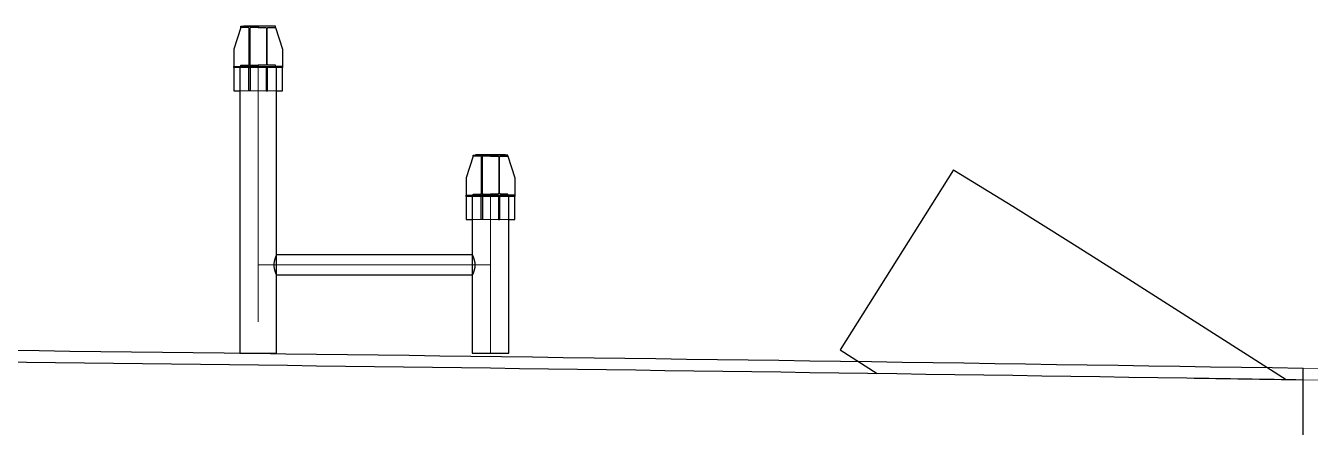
# Model space of a CAD drawing. Extents: x 1767995 to 4174245, y 542814 to 862564.
# Drawn here: x 3024677 to 3046798, y 664266 to 671182 of the extents above; entities that cross this region are included whole.
import ezdxf

# ---------------------------------------------------------------- set-up
doc = ezdxf.new("R2010")
doc.units = 0
doc.header["$LTSCALE"] = 3500
doc.linetypes.add('CENTER', pattern=[2, 1.25, -0.25, 0.25, -0.25])
doc.linetypes.add('DASHED', pattern=[0.75, 0.5, -0.25])
for name, color, linetype, lineweight in [('1粗实线', 1, 'Continuous', 30), ('3中心线', 6, 'CENTER', 18), ('4虚线', 2, 'DASHED', 18), ('6标注线', 7, 'Continuous', 13), ('文字', 7, 'Continuous', 15), ('桥 构造粗实', 1, 'Continuous', 30), ('细实线', 7, 'Continuous', 15)]:
    doc.layers.add(name, color=color, linetype=linetype, lineweight=lineweight)

# ---------------------------------------------------------------- blocks, each defined once
blk = doc.blocks.new('gdfgdfg')
at = {"layer": '细实线'}
for centre in [(280310, -5960029), (280310, -5960229)]:
    blk.add_arc(centre, 6000000, 88.9645624, 89.1026041, dxfattribs=at)
blk = doc.blocks.new('werwerer')
at = {"layer": '1粗实线', "elevation": 0}
for points in [[(193795, 41794, 0.464316), (193777, 41816), (193651, 41816), (193531, 41444), (193531, 41144), (193651, 41144), (193651, 41164), (193777, 41164, 0.464316), (193795, 41186)], [(193951, 41144), (193651, 41144), (193651, 41164), (193777, 41164, 0.414214), (193795, 41182), (193795, 41798, 0.414214), (193777, 41816), (193651, 41816), (193651, 41836), (193951, 41836), (193951, 41816), (193826, 41816, 0.414214), (193808, 41798), (193808, 41182, 0.414214), (193826, 41164), (193951, 41164)], [(193951, 41144), (194251, 41144), (194251, 41164), (194126, 41164, -0.414214), (194108, 41182), (194108, 41798, -0.414214), (194126, 41816), (194251, 41816), (194251, 41836), (193951, 41836), (193951, 41816), (194077, 41816, -0.414214), (194095, 41798), (194095, 41182, -0.414214), (194077, 41164), (193951, 41164)], [(194108, 41794, -0.464316), (194126, 41816), (194251, 41816), (194371, 41444), (194371, 41144), (194251, 41144), (194251, 41164), (194126, 41164, -0.464316), (194108, 41186)]]:
    blk.add_lwpolyline(points, format="xyb", close=True, dxfattribs=at)
blk.add_lwpolyline([(193701, 41846), (194201, 41846), (194201, 41836), (193701, 41836)], close=True, dxfattribs=at)

msp = doc.modelspace()

# ---------------------------------------------------------------- linework, layer by layer
at = {"layer": '1粗实线', "ltscale": 4}
for p, q in [((3028261.2, 670459.6, 0), (3028261.2, 670479.6, 0)), ((3028261.2, 670479.6, 0), (3029101.2, 670479.6, 0)), ((3029101.2, 670459.6, 0), (3028261.2, 670459.6, 0)), ((3028520.2, 670459.6, 0), (3028542.2, 670459.6, 0)), ((3028520.2, 670059.6, 0), (3028520.2, 670459.6, 0)), ((3028542.2, 670459.6, 0), (3028542.2, 670059.6, 0)), ((3028842.2, 670459.6, 0), (3028820.2, 670459.6, 0)), ((3028820.2, 670459.6, 0), (3028820.2, 670059.6, 0)), ((3028842.2, 670059.6, 0), (3028842.2, 670459.6, 0)), ((3029101.2, 670479.6, 0), (3029101.2, 670459.6, 0)), ((3028542.2, 670059.6, 0), (3028520.2, 670059.6, 0)), ((3028820.2, 670059.6, 0), (3028842.2, 670059.6, 0)), ((3032261.2, 668242.7, -0.1), (3032261.2, 668262.7, -0.1)), ((3032261.2, 668262.7, -0.1), (3033101.2, 668262.7, -0.1)), ((3033101.2, 668242.7, -0.1), (3032261.2, 668242.7, -0.1)), ((3032520.2, 667842.7, -0.1), (3032520.2, 668242.7, -0.1)), ((3032542.2, 668242.7, -0.1), (3032542.2, 667842.7, -0.1)), ((3032842.2, 668242.7, -0.1), (3032820.2, 668242.7, -0.1)), ((3032820.2, 668242.7, -0.1), (3032820.2, 667842.7, -0.1)), ((3032842.2, 667842.7, -0.1), (3032842.2, 668242.7, -0.1)), ((3033101.2, 668262.7, -0.1), (3033101.2, 668242.7, -0.1)), ((3032820.2, 667842.7, -0.1), (3032842.2, 667842.7, -0.1))]:
    msp.add_line(p, q, dxfattribs=at)
at = {"layer": '1粗实线'}
for p, q in [((3029101.2, 670459.6, 0), (3028261.2, 670459.6, 0)), ((3028261.2, 670459.6, 0), (3028261.2, 670059.6, 0)), ((3029101.2, 670059.6, 0), (3029101.2, 670459.6, 0)), ((3028261.2, 670059.6, 0), (3028366.2, 670059.6, 0)), ((3028996.2, 670059.6, 0), (3029101.2, 670059.6, 0)), ((3033101.2, 668242.7, -0.1), (3032261.2, 668242.7, -0.1)), ((3032261.2, 668242.7, -0.1), (3032261.2, 667842.7, -0.1)), ((3033101.2, 667842.7, -0.1), (3033101.2, 668242.7, -0.1)), ((3032261.2, 667842.7, -0.1), (3032366.2, 667842.7, -0.1)), ((3032996.2, 667842.7, -0.1), (3033101.2, 667842.7, -0.1)), ((3032366.2, 667236.6, 0.1), (3028996.2, 667236.6, -0.1)), ((3032366.2, 666885.6, 0.1), (3028996.2, 666885.6, -0.1)), ((3046672.8, 662705.1), (3046672.8, 665285.1))]:
    msp.add_line(p, q, dxfattribs=at)
for points, elevation in [([(3028996.2, 665542.2), (3028996.2, 670459.6), (3028366.2, 670459.6), (3028366.2, 665542.2), (3028996.2, 665542.2)], -0.1), ([(3032996.2, 665542.2), (3032996.2, 668242.7), (3032366.2, 668242.7), (3032366.2, 665542.2), (3032996.2, 665542.2)], -0.1), ([(3028996.2, 667236.6), (3028996.1, 667236.5), (3028995.9, 667236.1), (3028995.6, 667235.4), (3028995.1, 667234.5), (3028994.6, 667233.3), (3028993.8, 667231.8), (3028993, 667230), (3028992.1, 667228), (3028991, 667225.8), (3028989.9, 667223.3), (3028988.6, 667220.5), (3028987.3, 667217.5), (3028985.8, 667214.3), (3028984.3, 667210.8), (3028982.7, 667207.1), (3028981.1, 667203.1), (3028979.4, 667199), (3028977.7, 667194.6), (3028975.9, 667190), (3028974.1, 667185.2), (3028972.3, 667180.3), (3028970.5, 667175.1), (3028968.8, 667169.8), (3028967, 667164.3), (3028965.3, 667158.6), (3028963.6, 667152.8), (3028962, 667146.9), (3028960.5, 667140.8), (3028959, 667134.6), (3028957.6, 667128.3), (3028956.3, 667121.9), (3028955.2, 667115.4), (3028954.1, 667108.8), (3028953.2, 667102.1), (3028952.4, 667095.4), (3028951.7, 667088.6), (3028951.2, 667081.8), (3028950.8, 667074.9), (3028950.6, 667068), (3028950.5, 667061.1), (3028950.6, 667054.2), (3028950.8, 667047.4), (3028951.2, 667040.5), (3028951.7, 667033.7), (3028952.4, 667026.9), (3028953.2, 667020.2), (3028954.1, 667013.5), (3028955.2, 667006.9), (3028956.3, 667000.4), (3028957.6, 666994), (3028959, 666987.7), (3028960.5, 666981.5), (3028962, 666975.4), (3028963.6, 666969.4), (3028965.3, 666963.6), (3028967, 666958), (3028968.8, 666952.5), (3028970.5, 666947.2), (3028972.3, 666942), (3028974.1, 666937), (3028975.9, 666932.3), (3028977.7, 666927.7), (3028979.4, 666923.3), (3028981.1, 666919.2), (3028982.7, 666915.2), (3028984.3, 666911.5), (3028985.8, 666908), (3028987.3, 666904.8), (3028988.6, 666901.8), (3028989.9, 666899), (3028991, 666896.5), (3028992.1, 666894.2), (3028993, 666892.2), (3028993.8, 666890.5), (3028994.6, 666889), (3028995.1, 666887.8), (3028995.6, 666886.9), (3028995.9, 666886.2), (3028996.1, 666885.8), (3028996.2, 666885.6)], -0.4), ([(3032366.2, 667236.6), (3032366.3, 667236.5), (3032366.5, 667236.1), (3032366.8, 667235.4), (3032367.2, 667234.5), (3032367.8, 667233.3), (3032368.5, 667231.8), (3032369.4, 667230), (3032370.3, 667228), (3032371.3, 667225.8), (3032372.5, 667223.3), (3032373.8, 667220.5), (3032375.1, 667217.5), (3032376.6, 667214.3), (3032378.1, 667210.8), (3032379.6, 667207.1), (3032381.3, 667203.1), (3032383, 667199), (3032384.7, 667194.6), (3032386.5, 667190), (3032388.3, 667185.2), (3032390, 667180.3), (3032391.8, 667175.1), (3032393.6, 667169.8), (3032395.4, 667164.3), (3032397.1, 667158.6), (3032398.8, 667152.8), (3032400.4, 667146.9), (3032401.9, 667140.8), (3032403.4, 667134.6), (3032404.8, 667128.3), (3032406, 667121.9), (3032407.2, 667115.4), (3032408.3, 667108.8), (3032409.2, 667102.1), (3032410, 667095.4), (3032410.7, 667088.6), (3032411.2, 667081.8), (3032411.6, 667074.9), (3032411.8, 667068), (3032411.9, 667061.1), (3032411.8, 667054.2), (3032411.6, 667047.4), (3032411.2, 667040.5), (3032410.7, 667033.7), (3032410, 667026.9), (3032409.2, 667020.2), (3032408.3, 667013.5), (3032407.2, 667006.9), (3032406, 667000.4), (3032404.8, 666994), (3032403.4, 666987.7), (3032401.9, 666981.5), (3032400.4, 666975.4), (3032398.8, 666969.4), (3032397.1, 666963.6), (3032395.4, 666958), (3032393.6, 666952.5), (3032391.8, 666947.2), (3032390, 666942), (3032388.3, 666937), (3032386.5, 666932.3), (3032384.7, 666927.7), (3032383, 666923.3), (3032381.3, 666919.2), (3032379.6, 666915.2), (3032378.1, 666911.5), (3032376.6, 666908), (3032375.1, 666904.8), (3032373.8, 666901.8), (3032372.5, 666899), (3032371.3, 666896.5), (3032370.3, 666894.2), (3032369.4, 666892.2), (3032368.5, 666890.5), (3032367.8, 666889), (3032367.2, 666887.8), (3032366.8, 666886.9), (3032366.5, 666886.2), (3032366.3, 666885.8), (3032366.2, 666885.6)], -0.1)]:
    msp.add_lwpolyline(points, dxfattribs=dict(at, elevation=elevation))
for points in [[(3040652.6, 668701.8), (3040672.8, 668689.5), (3041672.8, 668071.9), (3042672.8, 667447.8), (3043672.8, 666817.2), (3046384.7, 665089.7)], [(3038704.8, 665599.9), (3039338.6, 665195.5)]]:
    msp.add_lwpolyline(points, dxfattribs=at)
for points in [[(2842672.8, 666082.9, -0.0010736), (2869659.2, 666221.8), (2869673.9, 666221.9, -0.0032499), (3012668.1, 665721.4), (3012698.5, 665721.1, -0.0014157), (3046672.8, 665285.1, -0.0014134)], [(2842672.8, 665882.9, -0.0010736), (2869659.2, 666021.8), (2869673.9, 666021.9, -0.0032499), (3012668.1, 665521.4), (3012698.5, 665521.1, -0.0013324), (3044672.8, 665116.1, -0.0013324)], [(3044672.8, 665116.1, -0.0000833), (3046672.8, 665085.1, -0.0000829)]]:
    msp.add_lwpolyline(points, format="xyb", dxfattribs=at)
at = {"layer": '3中心线'}
for p, q in [((3028681.2, 670459.6, 0.1), (3028681.2, 665542.2, 0.1)), ((3032681.2, 668242.7, 0.1), (3032681.2, 665542.2, 0.1)), ((3032681.2, 667061.1, 0.1), (3028681.2, 667061.1, -0.1))]:
    msp.add_line(p, q, dxfattribs=at)
at = {"layer": '4虚线'}
for p, q in [((3028366.2, 670059.6, 0), (3028996.2, 670059.6, 0)), ((3032366.2, 667842.7, -0.1), (3032996.2, 667842.7, -0.1))]:
    msp.add_line(p, q, dxfattribs=at)
at = {"layer": '桥 构造粗实'}
msp.add_line((3040652.5, 668701.8), (3038704.2, 665599.1), dxfattribs=at)

# ---------------------------------------------------------------- block references
at = {"layer": '6标注线'}
for p in [(2834729.8, 629335.2), (2838729.8, 627118.4)]:
    msp.add_blockref('werwerer', p, dxfattribs=at)
at = {"layer": '文字'}
msp.add_blockref('gdfgdfg', (2672391.3, 626050.2), dxfattribs=at)

doc.saveas('drawing.dxf')
